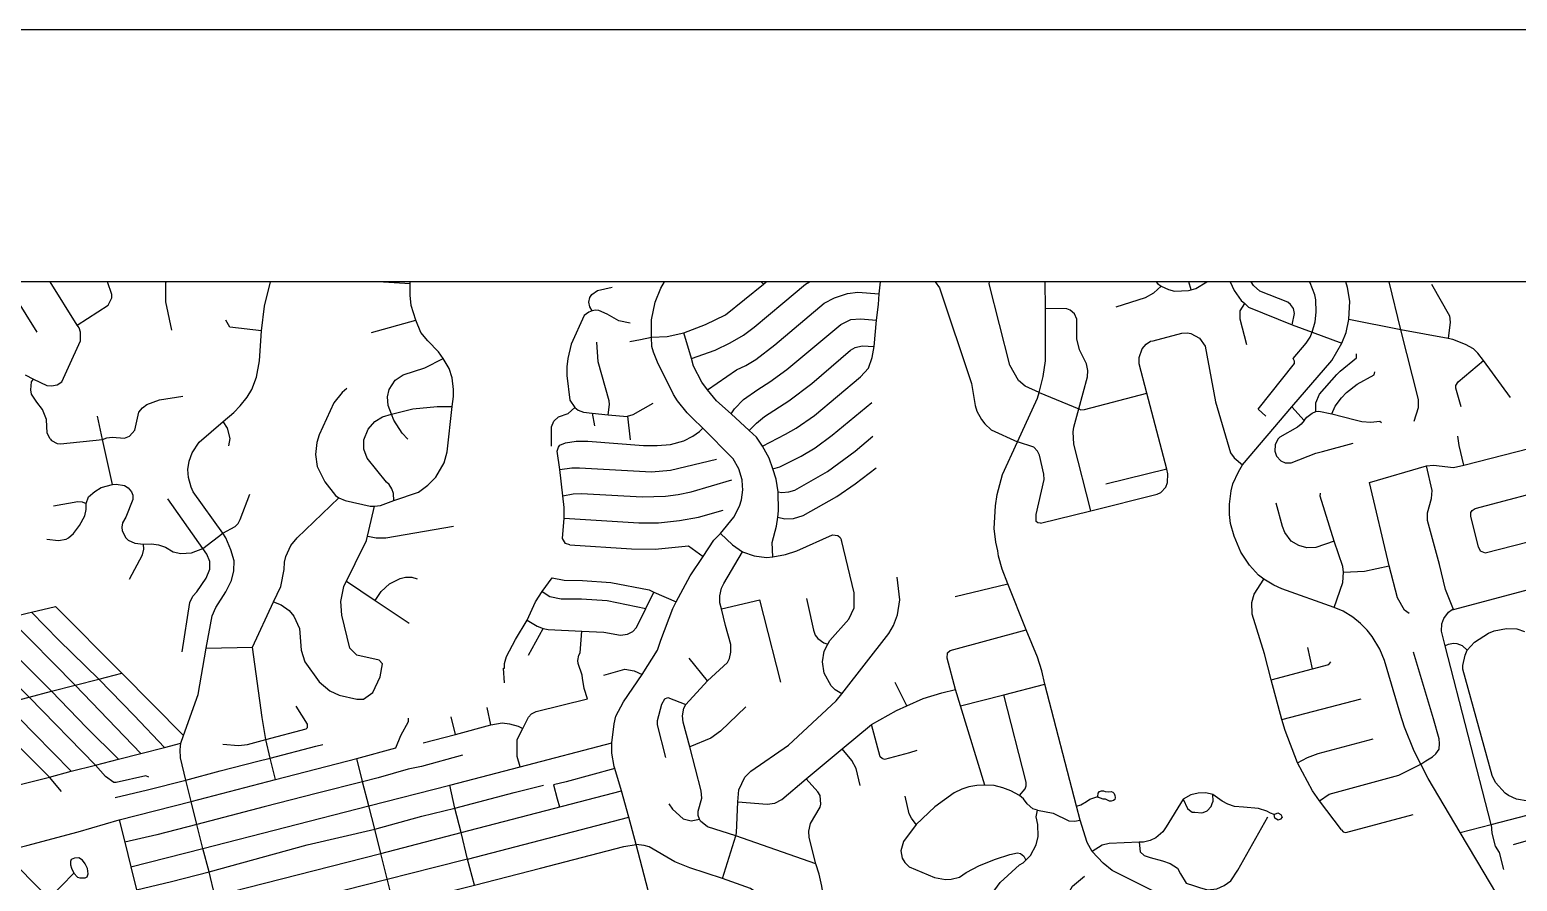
# Model space of a CAD drawing. Header units: millimetres. Extents: x 101 to 207, y 51 to 179.
# Drawn here: x 128.81 to 170.14, y 155.44 to 179.09 of the extents above; entities that cross this region are included whole.
import ezdxf

# ---------------------------------------------------------------- set-up
doc = ezdxf.new("R2010")
doc.units = ezdxf.units.MM
doc.header["$MEASUREMENT"] = 0
doc.layers.add('Streets', color=140, linetype='Continuous', true_color=0x00d7ff)

msp = doc.modelspace()

# ---------------------------------------------------------------- linework, layer by layer
for points in [[(100.697, 51.328), (206.696, 51.328), (206.696, 179.093), (100.697, 179.093)], [(107.697, 94.281), (199.696, 94.281), (199.696, 172.093), (107.697, 172.093)]]:
    msp.add_lwpolyline(points, close=True)
at = {"layer": 'Streets', "color": 4, "true_color": 0x00ffff}
for p, q in [((138.636, 172.093), (139.376, 172.048)), ((161.085, 171.869), (161.022, 172.093)), ((138.309, 170.683), (139.534, 171.023)), ((144.438, 168.445), (144.498, 168.089)), ((145.419, 168.355), (145.495, 167.704)), ((163.883, 168.619), (164.219, 168.235)), ((160.402, 166.889), (158.709, 166.472)), ((154.528, 163.349), (155.987, 163.705)), ((148.028, 163.004), (149.093, 163.255)), ((142.668, 161.724), (143.079, 162.464)), ((154.388, 161.851), (156.502, 162.42)), ((133.716, 161.918), (134.997, 161.946)), ((147.644, 161.007), (147.129, 161.641)), ((164.453, 161.341), (164.322, 161.936)), ((153.182, 160.311), (152.854, 160.965)), ((163.603, 159.932), (165.809, 160.505)), ((140.637, 159.52), (140.516, 160.004)), ((141.62, 159.781), (141.518, 160.271)), ((140.974, 156.058), (145.455, 157.216))]:
    msp.add_line(p, q, dxfattribs=at)
for points in [[(129.02, 170.689), (128.141, 172.093)], [(128.683, 169.509), (128.917, 169.388), (129.282, 169.214), (129.413, 169.204), (129.572, 169.226), (129.703, 169.315), (129.89, 169.72), (130.217, 170.456), (130.217, 170.695), (130.18, 170.812), (130.124, 170.891), (129.376, 172.087), (129.375, 172.093)], [(130.124, 170.891), (130.984, 171.446), (131.088, 171.642), (131.088, 171.741), (130.973, 172.093)], [(132.753, 170.745), (132.593, 171.535), (132.593, 172.059), (132.599, 172.093)], [(133.949, 155.04), (133.791, 155.702), (133.622, 156.349), (133.454, 157.015), (133.294, 157.656), (133.145, 158.251), (132.995, 158.869), (132.987, 159.091), (133.005, 159.275), (133.08, 159.493), (133.492, 160.627), (133.716, 161.918), (133.874, 162.81), (133.977, 163.049), (134.258, 163.482), (134.418, 163.794), (134.482, 164.067), (134.492, 164.34), (134.399, 164.651), (134.258, 164.979), (134.175, 165.107), (133.351, 166.26), (133.294, 166.387), (133.22, 166.66), (133.201, 166.877), (133.239, 167.111), (133.323, 167.34), (133.52, 167.64), (134.183, 168.213), (134.482, 168.463), (134.66, 168.647), (134.848, 168.886), (134.979, 169.103), (135.11, 169.443), (135.193, 169.894), (135.25, 170.734), (135.334, 171.419), (135.498, 172.093)], [(138.392, 165.859), (138.552, 165.881), (138.926, 166.015), (139.608, 166.248), (139.871, 166.444), (140.095, 166.666), (140.329, 167.067), (140.413, 167.373), (140.544, 168.625), (140.582, 168.903), (140.582, 169.103), (140.544, 169.42), (140.461, 169.683), (140.301, 169.966), (140.17, 170.143), (139.871, 170.45), (139.675, 170.683), (139.534, 171.023), (139.412, 171.43), (139.376, 171.725), (139.376, 172.093)], [(146.091, 170.551), (146.521, 170.572), (146.989, 170.673), (147.588, 170.907), (148.139, 171.179), (149.196, 172.026), (149.275, 172.093)], [(146.091, 170.551), (146.091, 171.035), (146.185, 171.524), (146.343, 171.913), (146.451, 172.093)], [(147.195, 169.96), (147.858, 170.189), (148.271, 170.394), (148.644, 170.612), (148.944, 170.829), (149.738, 171.495), (150.366, 172.026), (150.478, 172.093)], [(149.196, 172.026), (149.138, 172.093)], [(149.169, 167.528), (149.814, 167.857), (150.103, 168.03), (150.618, 168.38), (151.891, 169.449), (152.115, 169.693), (152.218, 169.989), (152.274, 170.294), (152.34, 171.029), (152.396, 171.463), (152.415, 171.758), (152.449, 172.093)], [(153.972, 172.093), (154.089, 171.925), (154.977, 169.265), (155.08, 168.653), (155.127, 168.502), (155.258, 168.269), (155.352, 168.146), (155.529, 167.984), (156.259, 167.65)], [(156.858, 169.014), (156.474, 169.192), (156.287, 169.348), (156.044, 169.772), (155.474, 172.036), (155.475, 172.093)], [(160.131, 155.119), (158.887, 155.742), (158.634, 155.942), (158.335, 156.27), (158.195, 156.521), (157.999, 157.138), (157.899, 157.523), (157.017, 160.912), (156.933, 161.284), (156.811, 161.669), (156.502, 162.42), (155.987, 163.705), (155.829, 164.111), (155.726, 164.467), (155.707, 164.623), (155.651, 164.863), (155.613, 165.242), (155.642, 165.865), (155.688, 166.181), (155.838, 166.738), (156.259, 167.65), (156.811, 168.858), (156.858, 169.014), (156.969, 169.459), (157.036, 169.9), (157.036, 171.352), (157.029, 172.093)], [(159, 171.397), (159.814, 171.652), (160.047, 171.786), (160.253, 171.97)], [(160.108, 172.093), (160.15, 172.042), (160.253, 171.97), (160.45, 171.881), (160.618, 171.836), (161.011, 171.847), (161.085, 171.869), (161.208, 171.903), (161.519, 172.093)], [(169.729, 154.835), (169.229, 155.673), (168.559, 156.793), (167.67, 158.291), (167.466, 158.697), (167.278, 159.054), (167.007, 159.721), (166.886, 160.1), (166.455, 161.569), (166.324, 161.885), (166.108, 162.241), (165.969, 162.415), (165.791, 162.599), (165.575, 162.777), (165.304, 162.943), (165.061, 163.049), (163.603, 163.562), (163.378, 163.661), (163.106, 163.833), (162.956, 163.945), (162.704, 164.218), (162.461, 164.58), (162.273, 165.025), (162.18, 165.375), (162.152, 165.632), (162.152, 165.915), (162.198, 166.288), (162.245, 166.482), (162.395, 166.817), (162.508, 167.011), (163.883, 168.619), (164.987, 169.905), (165.267, 170.383), (165.389, 170.684), (165.463, 171.041), (165.492, 171.558), (165.426, 171.937), (165.379, 172.093), (165.379, 172.093)], [(162.16, 172.093), (162.162, 172.087), (162.273, 171.852), (162.471, 171.569), (162.573, 171.486), (162.675, 171.385), (163.892, 170.901), (164.443, 170.689), (165.267, 170.383)], [(163.892, 170.901), (163.958, 171.213), (163.93, 171.346), (163.845, 171.463), (163.77, 171.524), (162.994, 171.836), (162.817, 171.986), (162.746, 172.093)], [(163.153, 168.358), (162.948, 168.552), (163.958, 169.827), (163.958, 169.888), (163.92, 169.966), (164.275, 170.383), (164.388, 170.551), (164.443, 170.689), (164.528, 170.984), (164.556, 171.247), (164.547, 171.591), (164.518, 171.731), (164.388, 172.059), (164.365, 172.093)], [(167.278, 168.218), (167.399, 168.597), (167.399, 168.819), (166.913, 170.762), (166.581, 172.093)], [(167.765, 172.026), (168.26, 171.146), (168.278, 170.974), (168.223, 170.517)], [(144.436, 171.29), (144.37, 171.397), (144.342, 171.53), (144.37, 171.652), (144.426, 171.741), (144.585, 171.852), (144.997, 171.947)], [(147.644, 169.092), (148.448, 169.643), (148.711, 169.766), (148.982, 169.938), (149.515, 170.345), (150.881, 171.496), (151.17, 171.646), (151.536, 171.769), (151.816, 171.803), (152.415, 171.758)], [(145.492, 170.94), (145.175, 171.012), (144.856, 171.191), (144.623, 171.296), (144.529, 171.308), (144.436, 171.29), (144.342, 171.251), (144.211, 171.152), (143.856, 170.355), (143.763, 169.966), (143.734, 169.726), (143.734, 169.487), (143.818, 168.803), (143.958, 168.597), (144.052, 168.53), (144.201, 168.475), (144.438, 168.445), (144.884, 168.392), (145.408, 168.352), (145.419, 168.355), (145.577, 168.407), (146.129, 168.72)], [(158.298, 165.73), (157.822, 167.585), (157.802, 167.923), (157.822, 168.058), (157.961, 168.563), (158.205, 169.453), (158.214, 169.632), (158.177, 169.809), (157.98, 170.2), (157.905, 170.511), (157.905, 171.057), (157.84, 171.201), (157.718, 171.302), (157.624, 171.341), (157.036, 171.352)], [(162.629, 170.339), (162.443, 171.051), (162.443, 171.284), (162.573, 171.486)], [(135.25, 170.734), (134.371, 170.834), (134.258, 171.023)], [(148.299, 168.429), (148.392, 168.563), (148.644, 168.819), (149.038, 169.103), (149.374, 169.315), (149.851, 169.655), (151.348, 170.907), (151.629, 171.041), (151.891, 171.062), (152.34, 171.029)], [(169.953, 168.88), (169.205, 169.904), (169.046, 170.11), (168.925, 170.228), (168.709, 170.351), (168.353, 170.489), (168.223, 170.517), (166.913, 170.762), (165.463, 171.041)], [(144.884, 168.392), (144.922, 168.686), (144.913, 168.787), (144.603, 169.866), (144.567, 170.411)], [(144.987, 159.281), (145.053, 159.815), (145.1, 160.026), (145.306, 160.422), (145.829, 161.179), (146.25, 161.857), (146.343, 162.136), (146.68, 163.015), (146.773, 163.204), (147.157, 163.927), (147.523, 164.463), (147.822, 164.913), (148, 165.102), (148.373, 165.558), (148.533, 165.859), (148.588, 166.031), (148.626, 166.31), (148.615, 166.426), (148.608, 166.594), (148.513, 166.899), (148.355, 167.172), (148.336, 167.195), (147.513, 168.024), (147.223, 168.303), (147.074, 168.453), (146.812, 168.781), (146.699, 168.959), (146.25, 169.861), (146.138, 170.139), (146.1, 170.294), (146.091, 170.551)], [(145.484, 170.437), (145.778, 170.488), (146.091, 170.551)], [(149.459, 164.451), (149.44, 164.846), (149.562, 165.307), (149.598, 165.553), (149.618, 165.73), (149.608, 166.254), (149.552, 166.61), (149.459, 166.895), (149.356, 167.195), (149.169, 167.528), (149, 167.773), (148.804, 167.963), (148.299, 168.429), (147.897, 168.781), (147.644, 169.092), (147.485, 169.303), (147.251, 169.744), (147.195, 169.96), (146.989, 170.673)], [(148.804, 167.963), (149, 168.162), (149.224, 168.352), (149.907, 168.781), (150.544, 169.27), (151.619, 170.195), (151.75, 170.266), (151.938, 170.317), (152.274, 170.294)], [(160.375, 166.387), (160.422, 166.515), (160.431, 166.755), (160.402, 166.889), (159.851, 168.998), (159.636, 169.809), (159.636, 169.993), (159.719, 170.232), (159.832, 170.355), (159.953, 170.44), (160.028, 170.456)], [(160.028, 170.456), (160.824, 170.667), (160.982, 170.673), (161.077, 170.656), (161.31, 170.529), (161.469, 170.3), (161.76, 168.759), (162.18, 167.345), (162.273, 167.199), (162.508, 167.011)], [(139.319, 167.723), (139.16, 167.89), (138.926, 168.251), (138.861, 168.419), (138.768, 168.658), (138.748, 168.898), (138.796, 169.103), (138.963, 169.359), (139.188, 169.505), (139.786, 169.698), (140.301, 169.966)], [(164.547, 168.486), (164.547, 168.726), (164.649, 168.975), (165.126, 169.521), (165.226, 169.61), (165.678, 169.983), (165.678, 170.088)], [(168.588, 168.619), (168.438, 169.137), (168.438, 169.214), (168.503, 169.315), (169.205, 169.904)], [(164.995, 168.429), (165.08, 168.641), (165.258, 168.87), (165.398, 169.014), (165.698, 169.248), (166.165, 169.509), (166.183, 169.588)], [(129.376, 167.729), (129.291, 167.885), (129.273, 168.263), (129.16, 168.542), (129.002, 168.748), (128.861, 168.975), (128.843, 169.092), (128.861, 169.309), (128.917, 169.388)], [(137.616, 169.125), (137.495, 169.02), (137.261, 168.726), (136.85, 167.84), (136.784, 167.628), (136.747, 167.294), (136.793, 166.96), (137.008, 166.537), (137.307, 166.159), (137.402, 166.092), (137.57, 166.021), (138.271, 165.859), (138.392, 165.859)], [(129.376, 167.729), (129.413, 167.684), (129.572, 167.601), (129.665, 167.589), (130.835, 167.707), (130.947, 167.757), (131.097, 167.779), (131.443, 167.751), (131.583, 167.801), (131.732, 167.974), (131.845, 168.469), (131.938, 168.591), (132.06, 168.686), (132.415, 168.809), (133.061, 168.914)], [(149.459, 166.895), (149.655, 166.95), (150.244, 167.245), (150.637, 167.484), (151.105, 167.828), (152.209, 168.736)], [(156.858, 169.014), (157.961, 168.563), (158.018, 168.536), (158.121, 168.542), (159.851, 168.998)], [(131.106, 166.46), (130.835, 167.707), (130.694, 168.364)], [(138.926, 166.015), (138.917, 166.209), (138.87, 166.343), (138.796, 166.46), (138.72, 166.527), (138.188, 167.195), (138.093, 167.445), (138.093, 167.701), (138.214, 168.002), (138.402, 168.213), (138.608, 168.34), (138.861, 168.419), (139.45, 168.563), (140.133, 168.631), (140.544, 168.625)], [(143.304, 167.528), (143.304, 168.067), (143.369, 168.218), (143.5, 168.34), (143.771, 168.435), (143.958, 168.597)], [(164.219, 168.235), (164.136, 168.135), (164.033, 168.052), (163.546, 167.779), (163.49, 167.723), (163.415, 167.561), (163.405, 167.383), (163.453, 167.251), (163.574, 167.116), (163.696, 167.061), (163.863, 167.061), (164.547, 167.328), (164.732, 167.379), (165.585, 167.607)], [(164.219, 168.235), (164.294, 168.336), (164.443, 168.447), (164.547, 168.486), (164.631, 168.502), (164.995, 168.429), (165.643, 168.262), (165.828, 168.213), (166.072, 168.19), (166.324, 168.218), (166.371, 168.186)], [(134.343, 167.539), (134.379, 167.735), (134.305, 168.024), (134.183, 168.213)], [(143.463, 167.389), (143.5, 167.5), (143.538, 167.551), (143.696, 167.617), (143.995, 167.668), (144.314, 167.668), (145.866, 167.545), (146.242, 167.545), (146.615, 167.573), (146.989, 167.674), (147.232, 167.801), (147.42, 167.929), (147.513, 168.024)], [(149.608, 166.254), (149.711, 166.237), (149.907, 166.254), (150.067, 166.304), (150.974, 166.822), (151.742, 167.389), (152.237, 167.807)], [(156.895, 165.386), (156.82, 165.392), (156.773, 165.43), (156.773, 165.625), (156.998, 166.604), (156.989, 166.744), (156.867, 167.278), (156.811, 167.383), (156.708, 167.5), (156.259, 167.65)], [(166.034, 166.521), (167.624, 166.978), (167.821, 166.994), (168.373, 166.933), (168.662, 166.994), (170.505, 167.467), (170.87, 167.696)], [(168.662, 166.994), (168.531, 167.545), (168.494, 167.807)], [(143.818, 164.785), (143.696, 164.824), (143.613, 164.957), (143.659, 165.525), (143.659, 165.825), (143.621, 166.148), (143.538, 166.877), (143.463, 167.389)], [(143.538, 166.877), (143.874, 166.922), (144.09, 166.927), (146.091, 166.81), (146.615, 166.855), (147.897, 167.166)], [(130.965, 153.322), (130.564, 153.72), (130.18, 154.111), (129.773, 154.522), (129.351, 154.957), (128.086, 156.226), (128.047, 156.266), (128.011, 156.301), (127.14, 157.166), (126.673, 157.65), (124.811, 159.542), (124.128, 160.204), (123.809, 160.56), (123.454, 161.011), (123.155, 161.473), (122.799, 161.969), (122.776, 162.006), (122.585, 162.308), (121.621, 164.073), (120.145, 166.974)], [(143.621, 166.148), (143.912, 166.199), (144.146, 166.209), (145.829, 166.12), (146.474, 166.137), (146.83, 166.181), (147.186, 166.26), (148.317, 166.594)], [(149.598, 165.553), (149.796, 165.509), (150.029, 165.514), (150.301, 165.603), (151.236, 166.132), (151.742, 166.476), (152.33, 166.922)], [(169.42, 157.015), (168.139, 161.98), (168.036, 162.391), (168.046, 162.592), (168.101, 162.737), (168.232, 162.915), (168.335, 162.988), (168.373, 162.992), (168.148, 163.549), (167.979, 164.239), (167.652, 165.458), (167.652, 165.675), (167.765, 166.07), (167.783, 166.298), (167.624, 166.978)], [(129.282, 164.946), (129.609, 164.902), (129.825, 164.946), (129.89, 164.979), (130.021, 165.102), (130.189, 165.325), (130.339, 165.592), (130.376, 165.77), (130.376, 165.936), (130.441, 166.12), (130.619, 166.27), (130.797, 166.377), (131.106, 166.46), (131.209, 166.472), (131.443, 166.432), (131.546, 166.371), (131.639, 166.26), (131.677, 166.165), (131.677, 166.042), (131.48, 165.553), (131.387, 165.392), (131.368, 165.275), (131.377, 165.174), (131.48, 164.979), (131.546, 164.913), (131.732, 164.835), (131.967, 164.807), (132.191, 164.813), (132.387, 164.785), (132.584, 164.718), (132.799, 164.595), (133.005, 164.546), (133.304, 164.562), (133.622, 164.684), (134.175, 165.107), (134.52, 165.297), (134.605, 165.38), (134.66, 165.485), (134.923, 166.193)], [(156.895, 165.386), (158.298, 165.73), (160.141, 166.193), (160.244, 166.237), (160.375, 166.387)], [(165.061, 163.049), (165.296, 163.739), (165.314, 164.022), (165.296, 164.184), (165.061, 164.884), (164.668, 166.137), (164.678, 166.221)], [(167.144, 162.882), (167.014, 162.969), (166.812, 163.316), (166.585, 164.2), (166.034, 166.521)], [(169.064, 164.718), (168.85, 165.586), (168.858, 165.681), (168.887, 165.736), (168.971, 165.792), (171.356, 166.42)], [(129.469, 165.87), (130.142, 165.987), (130.263, 165.976), (130.376, 165.936)], [(133.042, 161.813), (133.258, 163.182), (133.342, 163.36), (133.454, 163.477), (133.716, 163.862), (133.809, 164.105), (133.809, 164.322), (133.734, 164.528), (133.622, 164.684), (132.649, 166.059)], [(135.642, 158.268), (135.493, 158.864), (135.371, 159.376), (135.268, 159.988), (134.997, 161.946), (135.587, 163.204), (135.783, 163.632), (135.876, 164.101), (135.886, 164.301), (135.923, 164.457), (136.064, 164.763), (136.242, 164.979), (137.402, 166.092)], [(137.41, 160.611), (137.897, 160.499), (138.084, 160.499), (138.346, 160.683), (138.543, 161.123), (138.608, 161.479), (138.515, 161.58), (137.897, 161.724), (137.701, 161.918), (137.485, 162.832), (137.458, 163.215), (137.541, 163.632), (138.168, 164.907), (138.392, 165.859)], [(165.061, 164.884), (164.547, 164.712), (164.294, 164.702), (164.079, 164.763), (163.863, 164.89), (163.686, 165.129), (163.621, 165.297), (163.443, 165.942)], [(143.659, 165.525), (145.736, 165.396), (146.278, 165.396), (146.868, 165.458), (147.392, 165.558), (148.074, 165.748)], [(169.064, 164.718), (169.111, 164.617), (169.252, 164.567), (171.608, 165.169), (171.786, 165.291), (171.889, 165.436), (171.974, 165.669)], [(138.206, 165.03), (138.44, 164.979), (138.701, 164.979), (140.582, 165.303)], [(148, 165.102), (148.336, 164.785), (148.616, 164.595), (148.935, 164.484), (149.281, 164.433), (149.459, 164.451), (149.814, 164.518), (150.123, 164.617), (151.114, 165.064), (151.263, 165.046), (151.33, 164.991), (151.366, 164.918)], [(168.373, 162.992), (172.441, 164.077), (172.713, 164.223), (172.768, 164.279), (172.871, 164.378), (173.386, 165.096)], [(131.583, 163.833), (131.938, 164.506), (131.976, 164.662), (131.967, 164.807)], [(143.818, 164.785), (145.53, 164.678), (146.185, 164.668), (147.111, 164.757), (147.523, 164.463)], [(150.657, 155.926), (148.43, 156.699), (147.644, 156.95), (147.448, 157.106), (147.42, 157.166), (147.382, 157.266), (147.382, 157.383), (147.485, 157.751), (147.466, 157.95), (147.149, 159.17), (146.971, 159.86), (146.951, 160.038), (146.989, 160.249), (147.036, 160.349), (147.644, 161.007), (148.196, 161.519), (148.252, 161.629), (148.289, 161.808), (148.289, 162.019), (148.139, 162.541), (148.028, 163.004), (147.99, 163.172), (147.981, 163.371), (148.036, 163.583), (148.093, 163.711), (148.616, 164.595)], [(151.376, 160.645), (151.189, 160.762), (151.077, 160.873), (150.881, 161.218), (150.834, 161.535), (150.881, 161.829), (150.984, 162.025), (151.039, 162.124), (151.572, 162.725), (151.722, 163.032), (151.722, 163.449), (151.366, 164.918)], [(165.314, 164.022), (165.903, 164.056), (166.585, 164.2)], [(137.608, 163.777), (138.412, 163.237), (139.356, 162.608)], [(138.412, 163.237), (138.57, 163.488), (138.804, 163.705), (139.103, 163.85), (139.253, 163.889), (139.431, 163.883), (139.572, 163.838)], [(142.003, 160.956), (141.976, 161.357), (142.003, 161.357), (142.003, 161.491), (142.059, 161.679), (142.303, 162.152), (142.631, 162.697), (142.864, 163.199), (143.051, 163.488), (143.322, 163.866)], [(143.322, 163.866), (143.659, 163.8), (144.173, 163.794), (144.959, 163.739), (146.026, 163.533), (146.147, 163.472), (146.773, 163.204)], [(148.056, 155.514), (148.43, 156.699), (148.448, 156.782), (148.486, 157.646), (148.513, 157.984), (148.683, 158.33), (148.822, 158.471), (148.85, 158.496), (149.889, 159.22), (151.217, 160.455), (151.376, 160.645), (152.677, 162.319), (152.807, 162.541), (152.92, 162.842), (152.985, 163.261), (152.91, 163.887)], [(165.258, 156.871), (164.649, 157.678), (164.453, 157.956), (164.033, 158.729), (163.696, 159.627), (163.603, 159.932), (163.303, 161.034), (163.125, 161.762), (162.778, 162.859), (162.77, 163.188), (162.835, 163.411), (163.106, 163.833)], [(142.631, 162.697), (142.91, 162.525), (143.079, 162.464), (143.219, 162.43), (144.155, 162.391), (144.763, 162.363), (145.221, 162.274), (145.418, 162.302), (145.567, 162.381), (145.67, 162.492), (145.933, 163.015), (146.147, 163.472)], [(143.051, 163.488), (143.266, 163.354), (143.575, 163.288), (144.146, 163.288), (144.856, 163.237), (145.933, 163.015)], [(150.394, 163.298), (150.431, 163.126), (150.59, 162.414), (150.637, 162.28), (150.712, 162.185), (150.871, 162.063), (150.984, 162.025)], [(125.325, 162.035), (125.588, 162.102), (126.248, 162.269), (126.495, 162.331), (126.915, 162.436), (127.519, 162.586), (127.588, 162.602), (127.654, 162.614), (128.225, 162.759), (128.776, 162.893), (128.861, 162.915), (129.525, 163.077)], [(132.555, 159.158), (131.71, 160.048), (130.732, 161.05), (129.618, 162.139), (128.861, 162.915)], [(133.08, 159.493), (131.368, 161.218), (129.525, 163.077)], [(135.587, 163.204), (135.792, 163.12), (136.018, 162.96), (136.148, 162.804), (136.307, 162.458), (136.353, 161.857), (136.456, 161.535), (136.856, 160.976), (137.149, 160.728), (137.41, 160.611)], [(149.68, 160.975), (149.206, 162.826), (149.093, 163.255)], [(131.273, 158.83), (130.388, 159.712), (129.413, 160.716), (128.553, 161.58), (127.519, 162.586)], [(131.892, 158.986), (130.067, 160.884), (128.225, 162.759)], [(170.449, 157.667), (170.121, 157.717), (169.897, 157.818), (169.804, 157.889), (169.541, 158.179), (169.448, 158.379), (168.634, 161.335), (168.634, 161.434), (168.7, 161.724), (168.755, 161.863), (168.953, 162.086), (169.345, 162.331), (169.505, 162.397), (169.841, 162.464), (170.131, 162.448), (170.346, 162.375)], [(129.693, 157.935), (129.356, 158.336), (127.467, 160.21), (125.588, 162.102)], [(129.964, 158.496), (128.941, 159.534), (128.113, 160.382), (127.145, 161.356), (126.248, 162.269)], [(131.144, 158.185), (130.91, 158.346), (130.639, 158.668), (128.796, 160.556), (126.915, 162.436)], [(144.304, 160.505), (144.211, 160.799), (144.173, 161.084), (144.164, 161.161), (144.052, 161.485), (144.043, 161.568), (144.07, 161.724), (144.108, 161.786), (144.155, 162.391)], [(168.755, 161.863), (168.626, 161.98), (168.476, 162.035), (168.382, 162.047), (168.223, 162.019), (168.139, 161.98)], [(155.352, 158.113), (154.669, 160.317), (154.538, 160.767), (154.304, 161.635), (154.314, 161.786), (154.388, 161.851)], [(167.466, 158.697), (167.601, 158.788), (167.786, 158.896), (167.885, 158.976), (167.971, 159.11), (167.983, 159.266), (167.974, 159.4), (167.816, 159.955), (167.265, 161.803)], [(123.543, 159.256), (123.715, 159.273), (123.766, 159.277), (124.062, 159.354), (124.811, 159.542), (125.521, 159.72), (126.139, 159.882), (126.812, 160.05), (127.467, 160.21), (128.113, 160.382), (128.796, 160.556), (129.413, 160.716), (130.067, 160.884), (130.732, 161.05), (131.368, 161.218)], [(144.763, 161.167), (145.343, 161.335), (145.605, 161.29), (145.829, 161.179)], [(163.303, 161.034), (164.453, 161.341), (164.912, 161.458), (164.968, 161.535)], [(154.669, 160.317), (155.876, 160.622), (157.017, 160.912)], [(142.508, 159.688), (142.668, 159.998), (142.752, 160.088), (142.883, 160.155), (144.304, 160.505)], [(146.484, 158.875), (146.25, 159.787), (146.25, 159.91), (146.372, 160.36), (146.456, 160.505), (146.541, 160.544), (147.036, 160.349)], [(148.486, 157.646), (149.299, 157.578), (149.515, 157.606), (149.711, 157.707), (150.384, 158.284), (151.386, 159.119), (152.199, 159.799), (152.892, 160.183), (153.182, 160.311), (153.639, 160.517), (154.154, 160.678), (154.538, 160.767)], [(156.315, 157.818), (156.474, 158.012), (156.502, 158.09), (156.502, 158.19), (155.876, 160.622)], [(134.175, 159.253), (134.613, 159.208), (134.858, 159.242), (135.371, 159.376), (136.494, 159.676), (136.531, 159.71), (136.531, 159.804), (136.213, 160.305)], [(138.982, 159.142), (139.118, 159.49), (139.333, 159.882), (139.333, 159.974)], [(148.711, 160.283), (148, 159.609), (147.737, 159.419), (147.149, 159.17)], [(139.74, 159.281), (140.637, 159.52), (141.62, 159.781), (141.938, 159.838), (142.144, 159.815), (142.378, 159.749), (142.508, 159.688)], [(142.433, 158.618), (142.358, 158.907), (142.358, 159.382), (142.508, 159.688)], [(153.457, 159.07), (153.252, 159.006), (152.564, 158.824), (152.499, 158.847), (152.443, 158.897), (152.199, 159.799)], [(125.484, 157.35), (125.602, 157.372), (125.905, 157.45), (126.673, 157.65), (127.364, 157.828), (128.055, 158.007), (128.655, 158.157), (129.356, 158.336), (129.964, 158.496), (130.639, 158.668), (131.273, 158.83), (131.892, 158.986), (132.555, 159.158), (133.005, 159.275)], [(128.086, 156.226), (128.185, 156.292), (128.731, 156.433), (130.152, 156.811), (131.292, 157.147), (133.294, 157.656), (135.642, 158.268), (137.897, 158.847), (138.982, 159.142)], [(131.187, 157.771), (132.085, 157.982), (133.145, 158.251), (134.104, 158.505), (135.15, 158.774), (135.493, 158.864), (136.758, 159.189), (136.952, 159.241)], [(131.621, 155.837), (133.622, 156.349), (138.234, 157.533), (140.479, 158.107), (142.433, 158.618), (144.987, 159.281)], [(146.316, 153.945), (145.66, 156.459), (145.455, 157.216), (145.249, 157.956), (145.07, 158.572), (145.053, 158.63), (144.987, 159.002), (144.987, 159.281)], [(164.033, 158.729), (164.312, 158.875), (164.613, 158.992), (166.137, 159.398)], [(140.839, 158.939), (139.698, 158.63), (139.323, 158.554), (138.494, 158.311), (138.058, 158.201), (136.804, 157.883), (135.327, 157.508), (133.454, 157.015), (132.342, 156.732), (131.447, 156.527)], [(140.268, 149.46), (140.085, 150.26), (139.927, 150.912), (139.74, 151.568), (139.58, 152.219), (139.412, 152.871), (139.253, 153.528), (139.095, 154.166), (138.926, 154.767), (138.562, 156.214), (138.394, 156.889), (138.234, 157.533), (138.058, 158.201), (138.056, 158.207), (137.897, 158.847)], [(151.889, 158.101), (151.778, 158.569), (151.657, 158.797), (151.386, 159.119)], [(168.559, 156.793), (169.42, 157.015), (170.167, 157.21), (171.703, 157.606), (173.62, 158.101), (174.219, 158.268), (175.061, 158.474), (175.183, 158.463), (175.753, 158.312), (175.949, 158.247), (176.229, 158.235), (176.473, 158.284), (177.942, 158.561), (179.028, 158.763), (179.204, 158.852), (179.541, 159.109)], [(132.116, 158.336), (132.032, 158.368), (131.209, 158.179), (131.144, 158.185)], [(145.07, 158.572), (143.713, 158.199), (143.364, 158.12), (143.463, 157.732), (143.528, 157.509)], [(164.649, 157.678), (164.92, 157.862), (166.858, 158.385), (167.466, 158.697)], [(131.774, 155.205), (132.749, 155.43), (133.791, 155.702), (136.518, 156.449), (138.394, 156.889), (139.708, 157.245), (140.619, 157.472), (142.273, 157.903), (143.082, 158.107)], [(131.938, 154.528), (133.949, 155.04), (138.562, 156.214), (140.797, 156.799), (145.249, 157.956)], [(141.171, 155.33), (140.974, 156.058), (140.797, 156.799), (140.619, 157.472), (140.479, 158.107)], [(152.695, 152.887), (152.013, 153.755), (151.685, 154.067), (151.395, 154.233), (151.095, 154.445), (150.984, 154.562), (150.909, 154.712), (150.824, 155.307), (150.75, 155.641), (150.657, 155.926), (150.469, 156.655), (150.459, 156.833), (150.507, 157.049), (150.778, 157.5), (150.796, 157.578), (150.778, 157.818), (150.712, 157.923), (150.384, 158.284)], [(156.811, 157.411), (156.68, 157.456), (156.521, 157.594), (156.428, 157.729), (156.315, 157.818), (156.072, 157.956), (155.848, 158.039), (155.613, 158.096), (155.352, 158.113), (155.127, 158.101), (154.902, 158.063), (154.706, 158.002), (154.5, 157.901), (153.958, 157.511), (153.443, 157.021), (153.088, 156.542), (153.013, 156.287), (153.051, 156.086), (153.126, 155.959), (153.247, 155.843), (153.948, 155.546), (154.258, 155.491), (154.417, 155.497), (154.641, 155.552), (154.828, 155.686), (155.202, 155.874), (155.642, 156.058), (156.044, 156.187), (156.259, 156.226), (156.343, 156.208), (156.437, 156.137), (156.484, 156.025)], [(157.899, 157.523), (158.014, 157.561), (158.17, 157.659), (158.268, 157.719), (158.488, 157.795), (158.497, 157.885), (158.531, 157.932), (158.587, 157.954), (158.644, 157.956), (158.693, 157.932), (158.777, 157.924), (158.862, 157.932), (158.907, 157.915), (158.943, 157.874), (158.963, 157.819), (158.969, 157.768), (158.964, 157.712), (158.92, 157.68), (158.864, 157.669), (158.809, 157.665), (158.698, 157.717), (158.633, 157.723), (158.559, 157.744), (158.505, 157.766), (158.488, 157.795)], [(146.569, 157.589), (146.671, 157.444), (146.971, 157.177), (147.186, 157.122), (147.42, 157.166)], [(153.443, 157.021), (153.312, 157.189), (153.247, 157.316), (153.139, 157.807)], [(163.389, 157.295), (163.287, 157.333), (163.19, 157.383), (162.956, 157.462), (162.536, 157.496), (162.283, 157.517), (162.105, 157.578), (161.946, 157.662), (161.685, 157.851), (161.488, 157.895), (161.273, 157.889), (161.077, 157.84), (160.861, 157.717), (160.386, 156.954), (160.299, 156.815), (160.103, 156.643), (159.945, 156.57), (159.758, 156.527), (159.642, 156.523), (158.804, 156.493), (158.608, 156.443), (158.335, 156.27)], [(160.861, 157.717), (160.982, 157.462), (161.038, 157.419), (161.113, 157.361), (161.189, 157.355), (161.376, 157.339), (161.414, 157.352), (161.525, 157.4), (161.637, 157.517), (161.668, 157.599), (161.693, 157.667), (161.685, 157.851)], [(131.292, 157.147), (131.447, 156.527), (131.621, 155.837), (131.774, 155.205), (131.938, 154.528), (132.151, 153.797), (132.33, 153.113)], [(155.211, 154.467), (155.314, 154.573), (155.379, 154.856), (155.773, 155.402), (156.315, 155.892), (156.418, 155.953), (156.484, 156.025), (156.615, 156.159), (156.773, 156.454), (156.83, 156.683), (156.82, 157.021), (156.773, 157.233), (156.811, 157.411)], [(156.811, 157.411), (157.25, 157.333), (157.68, 157.116), (157.84, 157.106), (157.999, 157.138)], [(159.642, 156.523), (159.663, 156.253), (159.779, 156.159), (159.948, 156.096), (160.284, 156.011), (160.495, 155.938), (160.705, 155.801), (160.789, 155.643), (160.947, 155.391), (161.147, 155.327), (161.316, 155.264), (161.537, 155.201), (161.8, 155.233), (162, 155.327), (162.189, 155.454), (162.378, 155.748), (163.21, 157.232)], [(165.258, 156.871), (165.304, 156.815), (165.379, 156.793), (167.254, 157.296)], [(169.42, 157.015), (169.436, 156.78), (169.533, 156.419), (169.638, 156.238), (169.759, 155.765)], [(171.86, 156.941), (170.774, 156.667), (170.03, 156.456)], [(138.926, 154.767), (141.171, 155.33), (143.005, 155.803), (145.315, 156.404), (145.66, 156.459)], [(151.069, 152.37), (150.862, 152.472), (150.671, 152.584), (150.518, 152.71), (150.431, 152.782), (149.804, 153.472), (149.646, 153.699), (149.449, 154.055), (149.337, 154.312), (149.216, 154.706), (149.178, 154.862), (149.038, 155.096), (148.841, 155.236), (148.056, 155.514), (147.149, 155.809), (146.737, 155.981), (146.026, 156.393), (145.886, 156.438), (145.66, 156.459)], [(129.957, 156.044), (129.939, 155.99), (129.94, 155.901), (129.968, 155.806), (130.037, 155.663), (130.138, 155.555), (130.197, 155.54), (130.273, 155.535), (130.349, 155.535), (130.403, 155.561)], [(130.403, 155.561), (130.435, 155.648), (130.416, 155.794), (130.353, 155.923), (130.273, 156.023), (130.175, 156.088), (130.055, 156.08), (129.957, 156.044)], [(140.974, 156.058), (140.056, 155.818), (138.744, 155.49), (137.537, 155.18), (136.419, 154.891), (134.9, 154.502), (134.142, 154.302)], [(128.857, 154.467), (129.351, 154.957), (130.037, 155.663)], [(158.495, 154.524), (158.252, 154.495), (157.98, 154.562), (157.765, 154.678), (157.718, 154.718), (157.652, 154.84), (157.644, 155.063), (157.783, 155.303), (158.121, 155.586)]]:
    msp.add_lwpolyline(points, dxfattribs=at)
msp.add_lwpolyline([(163.41, 157.19), (163.389, 157.295), (163.494, 157.338), (163.578, 157.295), (163.61, 157.222), (163.568, 157.169), (163.499, 157.138)], close=True, dxfattribs=at)

doc.saveas('drawing.dxf')
